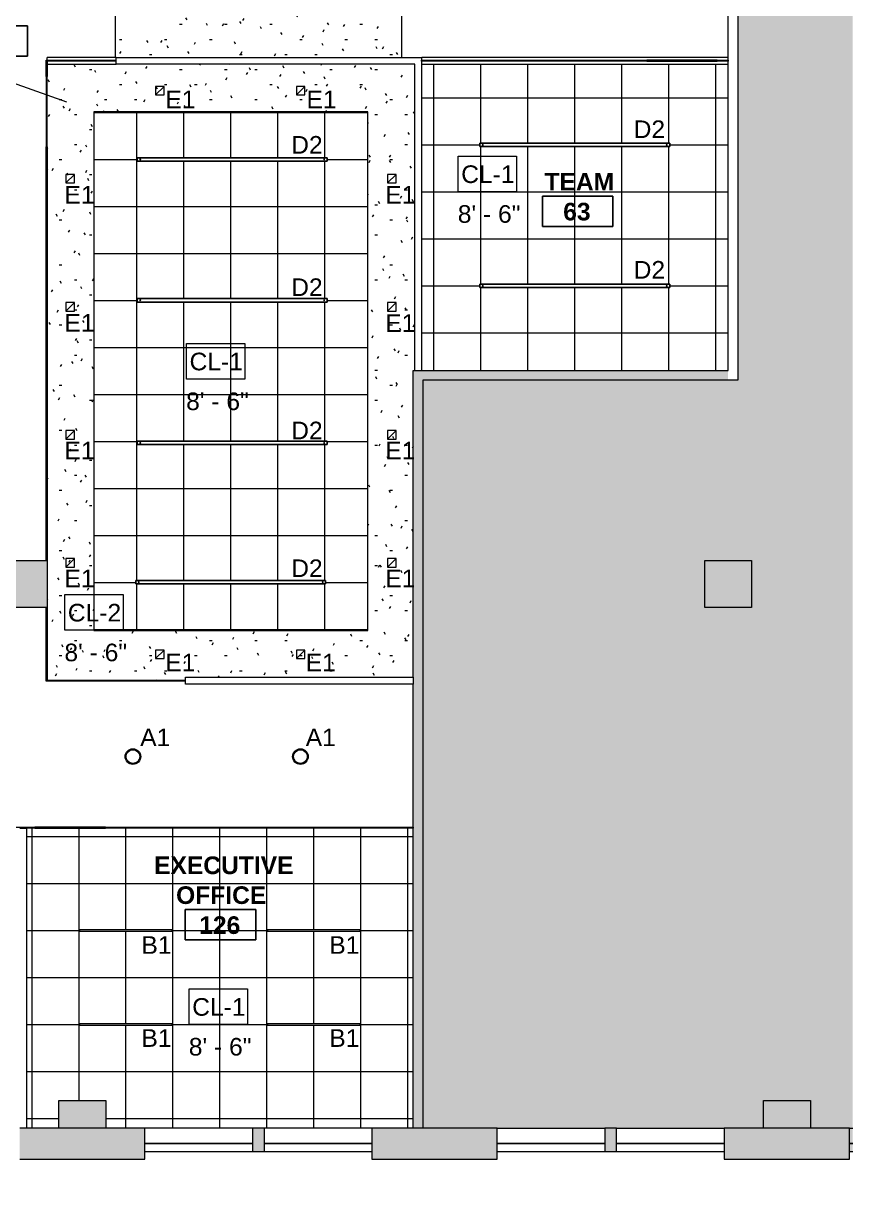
# Model space of a CAD drawing. Header units: inches. Extents: x 0 to 1865, y 0 to 1094.
# Drawn here: x 1441 to 1865, y 0 to 592 of the extents above; entities that cross this region are included whole.
import ezdxf

# ---------------------------------------------------------------- set-up
doc = ezdxf.new("R2010")
doc.units = ezdxf.units.IN
doc.header["$MEASUREMENT"] = 0
for name, color, linetype, lineweight in [('A-AREA-IDEN', 2, 'Continuous', 9), ('A-CLNG', 13, 'Continuous', 13), ('A-CLNG-IDEN', 151, 'Continuous', 9), ('A-CLNG-PATT', 13, 'Continuous', 13), ('A-DETL', 90, 'Continuous', 9), ('A-DETL-GENF', 92, 'Continuous', 9), ('A-WALL', 113, 'Continuous', 13), ('A-WALL-PATT', 111, 'Continuous', 13), ('E-LITE-EQPM', 33, 'Continuous', 9), ('E-LITE-EQPM-IDEN', 33, 'Continuous', 9), ('I-WALL', 2, 'Continuous', 13), ('S-COLS', 52, 'Continuous', 13), ('Victor Bldg - 5th Floor_LINK_dwg', 8, 'Continuous', 9), ('WINDOWS', 7, 'Continuous', 9), ('WINDOWS SILL', 7, 'Continuous', 9)]:
    doc.layers.add(name, color=color, linetype=linetype, lineweight=lineweight)
doc.styles.add('Arial', font='arial.ttf', dxfattribs={"height": 9})
doc.styles.add('Swis721 Lt BT', font='swissl.ttf', dxfattribs={"height": 9})
doc.styles.add('Swis721 Lt BT_B', font='', dxfattribs={"height": 9})
doc.styles.get('Swis721 Lt BT_B').set_extended_font_data('Swis721 Lt BT', bold=True)
pattern_1 = [(0, (0, 0), (30.72, 7.68), [1.267, -21.773, 1.267, -21.773, -122.88]), (0, (0, 0), (30.72, 7.68), [-46.08, 1.267, -44.813, 1.267, -21.773, -53.76]), (0, (0, 0), (30.72, 7.68), [-115.2, 1.267, -14.093, 1.267, -37.133]), (120, (11.52, 3.84), (-22.011075, 22.7643), [1.267, -21.773, 1.267, -21.773, -122.88]), (120, (11.52, 3.84), (-22.011075, 22.7643), [-46.08, 1.267, -44.813, 1.267, -21.773, -53.76]), (120, (11.52, 3.84), (-22.011075, 22.7643), [-115.2, 1.267, -14.093, 1.267, -37.133]), (240, (15.36, 19.2), (-8.708925, -30.4443), [1.267, -21.773, 1.267, -21.773, -122.88]), (240, (15.36, 19.2), (-8.708925, -30.4443), [-46.08, 1.267, -44.813, 1.267, -21.773, -53.76]), (240, (15.36, 19.2), (-8.708925, -30.4443), [-115.2, 1.267, -14.093, 1.267, -37.133])]

# ---------------------------------------------------------------- blocks, each defined once
blk = doc.blocks.new('Concrete-Rectangular-Column - 24_ X 24_-6973359-REFLECTED CEILING PLAN')
at = {"layer": 'S-COLS', "lineweight": 9}
blk.add_hatch(color=7, dxfattribs=at).paths.add_polyline_path([(12, -12), (12, 12), (-12, 12), (-12, -12)], flags=0)
at = {"layer": 'S-COLS', "color": 8, "lineweight": 20}
for p, q in [((-12, 12), (12, 12)), ((-12, -12), (-12, 12)), ((12, 12), (12, -12)), ((12, -12), (-12, -12))]:
    blk.add_line(p, q, dxfattribs=at)
blk = doc.blocks.new('Concrete-Rectangular-Column - 24_ X 24_-V3-REFLECTED CEILING PLAN')
at = {"layer": 'S-COLS', "lineweight": 9}
blk.add_hatch(color=7, dxfattribs=at).paths.add_polyline_path([(-12, -2), (12, -2), (12, 12), (-12, 12)], flags=0)
at = {"layer": 'S-COLS', "color": 8, "lineweight": 20}
for p, q in [((-12, 12), (12, 12)), ((-12, -2), (-12, 12)), ((12, 12), (12, -2))]:
    blk.add_line(p, q, dxfattribs=at)
blk = doc.blocks.new('L-Pendant-Axis-Sculpt-Direct_Indirect - SCDI-F-8-4584194-REFLECTED CEILING PLAN')
at = {"layer": 'A-DETL-GENF'}
for p, q in [((-48.5, -0.875), (-48.5, 0.875)), ((-48.5, 0.875), (48.5, 0.875)), ((48.5, 0.875), (-48.5, 0.875)), ((-48.5, 0.875), (-48.5, -0.875)), ((48.5, 0.875), (48.5, -0.875)), ((48.5, -0.875), (48.5, 0.875)), ((48.5, -0.875), (-48.5, -0.875)), ((-48.5, -0.875), (48.5, -0.875))]:
    blk.add_line(p, q, dxfattribs=at)
for centre in [(-47, 0), (47, 0)]:
    blk.add_circle(centre, 0.25, dxfattribs=at)
blk = doc.blocks.new('L-PENDANT_FOCAL POINT 3_5 CYLINDER - L-PENDANT_FOCAL POINT 3_5 CYLINDER-7826649-REFLECTED CEILING PLAN')
at = {"layer": 'E-LITE-EQPM'}
for radius in [4, 3.5]:
    blk.add_circle((-0.125, 0), radius, dxfattribs=at)
blk = doc.blocks.new('L-Recessed Square Downlight - 4_-4552743-REFLECTED CEILING PLAN')
at = {"layer": 'E-LITE-EQPM'}
for p, q in [((-2.1875, -2.1875), (-2.1875, 2.1875)), ((-2.1875, 2.1875), (2.1875, 2.1875)), ((-2.1875, 2.1875), (2.1875, -2.1875)), ((2.1875, 2.1875), (2.1875, -2.1875)), ((2.1875, -2.1875), (-2.1875, -2.1875))]:
    blk.add_line(p, q, dxfattribs=at)
blk = doc.blocks.new('Victor Bldg - 5th Floor_LINK_dwg-6972324-REFLECTED CEILING PLAN')
at = {"layer": 'WINDOWS'}
for p, q in [((1503, 19.75), (1558, 19.75)), ((1503, 19.5), (1558, 19.5)), ((1564, 19.75), (1619, 19.75)), ((1564, 19.5), (1619, 19.5)), ((1683, 19.75), (1738, 19.75)), ((1683, 19.5), (1738, 19.5)), ((1744, 19.75), (1799, 19.75)), ((1744, 19.5), (1799, 19.5)), ((1863, 19.75), (1864.71, 19.75)), ((1863, 19.5), (1864.71, 19.5))]:
    blk.add_line(p, q, dxfattribs=at)
at = {"layer": 'WINDOWS SILL'}
for p, q in [((1683, 27.5), (1738, 27.5)), ((1744, 27.5), (1799, 27.5)), ((1863, 27.5), (1864.71, 27.5)), ((1503, 15.5), (1558, 15.5)), ((1564, 15.5), (1619, 15.5)), ((1683, 15.5), (1738, 15.5)), ((1744, 15.5), (1799, 15.5)), ((1863, 15.5), (1864.71, 15.5))]:
    blk.add_line(p, q, dxfattribs=at)
blk = doc.blocks.new('Lighting fixture TBLS-HX-4-15-B-U-W - TBLS-HX-4-24-7815314-REFLECTED CEILING PLAN')
at = {"layer": 'E-LITE-EQPM'}
for p, q in [((-0.47, 23.75), (0.47, 23.75)), ((-0.47, 23.75), (-0.47, 23.67)), ((0.47, 23.67), (0.47, 23.75)), ((-0.54, 23.67), (0.54, 23.67)), ((-0.54, 23.67), (-0.54, -23.67)), ((0.54, -23.67), (0.54, 23.67)), ((0.54, -23.67), (-0.54, -23.67)), ((-0.47, -23.67), (-0.47, -23.75)), ((0.47, -23.75), (0.47, -23.67)), ((0.47, -23.75), (-0.47, -23.75))]:
    blk.add_line(p, q, dxfattribs=at)
blk = doc.blocks.new('Room Tag - Room Name and Number-3379422-REFLECTED CEILING PLAN')
at = {"layer": 'A-AREA-IDEN'}
for p, q in [((-0.1881, -0.1636), (-0.1881, -0.0018)), ((-0.1881, -0.0018), (0.1869, -0.0018)), ((0.1869, -0.0018), (-0.1881, -0.0018)), ((-0.1881, -0.0018), (-0.1881, -0.1636)), ((0.1869, -0.0018), (0.1869, -0.1636)), ((0.1869, -0.1636), (0.1869, -0.0018)), ((0.1869, -0.1636), (-0.1881, -0.1636)), ((-0.1881, -0.1636), (0.1869, -0.1636))]:
    blk.add_line(p, q, dxfattribs=at)

msp = doc.modelspace()

# ---------------------------------------------------------------- hatches: boundary and pattern name
at = {"layer": 'A-CLNG-PATT'}
h = msp.add_hatch(dxfattribs=at)
h.set_pattern_fill('FP_2', color=256, style=0, pattern_type=2)
h.set_pattern_definition(pattern_1)
h.paths.add_polyline_path([(1523.75, 574.5), (1634, 574.5), (1634, 722.25), (1488, 722.25), (1488, 574.5), (1488.99, 574.5)], flags=0)
h.paths.add_polyline_path([(1488.83, 598.5), (1488.81, 598.5), (1488.81, 600.87), (1632.81, 600.87), (1632.81, 598.5), (1630.58, 598.5)], flags=0)
h = msp.add_hatch(dxfattribs=at)
h.set_pattern_fill('FP_2', color=256, style=0, pattern_type=2)
h.set_pattern_definition(pattern_1)
h.paths.add_polyline_path([(1523.75, 574.5), (1634, 574.5), (1634, 722.25), (1488, 722.25), (1488, 574.5), (1488.99, 574.5)], flags=0)
h.paths.add_polyline_path([(1488.83, 598.5), (1488.81, 598.5), (1488.81, 600.87), (1632.81, 600.87), (1632.81, 598.5), (1630.58, 598.5)], flags=0)
h = msp.add_hatch(dxfattribs=at)
h.set_pattern_fill('FP_2', color=256, style=0, pattern_type=2)
h.set_pattern_definition(pattern_1)
h.paths.add_polyline_path([(1453, 256.25), (1523.75, 256.28), (1523.75, 257.75), (1640.06, 257.75), (1640.06, 414.5), (1640.81, 414.5), (1640.81, 571), (1453, 571), (1453, 256.45)], flags=0)
h.paths.add_polyline_path([(1476.81, 281.75), (1476.81, 546.75), (1616.81, 546.75), (1616.81, 281.75)], flags=0)
h = msp.add_hatch(dxfattribs=at)
h.set_pattern_fill('FP_2', color=256, style=0, pattern_type=2)
h.set_pattern_definition(pattern_1)
h.paths.add_polyline_path([(1453, 256.25), (1523.75, 256.28), (1523.75, 257.75), (1640.06, 257.75), (1640.06, 414.5), (1640.81, 414.5), (1640.81, 571), (1453, 571), (1453, 256.45)], flags=0)
h.paths.add_polyline_path([(1476.81, 281.75), (1476.81, 546.75), (1616.81, 546.75), (1616.81, 281.75)], flags=0)
h = msp.add_hatch(dxfattribs=at)
h.set_pattern_fill('FP_3', color=256, style=0, pattern_type=2)
h.set_pattern_definition([(270, (1722.625, 481.75), (-24, -1e-15), []), (180, (1722.625, 481.75), (3e-15, 24), [])])
h.paths.add_polyline_path([(1645.06, 414.5), (1800.94, 414.5), (1800.94, 571), (1644.44, 571), (1644.44, 414.5)], flags=0)
h.paths.add_polyline_path([(1771.12, 456.88), (1674.12, 456.88), (1674.12, 458.63), (1771.12, 458.63)], flags=0)
h.paths.add_polyline_path([(1674.12, 528.88), (1674.12, 530.63), (1771.12, 530.63), (1771.12, 528.88)], flags=0)
h = msp.add_hatch(dxfattribs=at)
h.set_pattern_fill('FP_12', color=256, style=0, pattern_type=2)
h.set_pattern_definition([(270, (1546.812, 402.25), (-24, -1e-15), []), (180, (1546.812, 402.25), (3e-15, 24), [])])
h.paths.add_polyline_path([(1499.06, 281.75), (1616.81, 281.75), (1616.81, 546.75), (1476.81, 546.75), (1476.81, 281.75), (1498.31, 281.75)], flags=0)
h.paths.add_polyline_path([(1498.31, 305.5), (1498.31, 307.25), (1595.31, 307.25), (1595.31, 305.5), (1499.06, 305.5)], flags=0)
h.paths.add_polyline_path([(1596.06, 376.62), (1499.06, 376.62), (1499.06, 378.37), (1596.06, 378.37)], flags=0)
h.paths.add_polyline_path([(1499.06, 449.5), (1499.06, 451.25), (1596.06, 451.25), (1596.06, 449.5), (1595.31, 449.5)], flags=0)
h.paths.add_polyline_path([(1596.06, 521.5), (1499.06, 521.5), (1499.06, 523.25), (1596.06, 523.25)], flags=0)
h = msp.add_hatch(dxfattribs=at)
h.set_pattern_fill('FP_18', color=256, style=0, pattern_type=2)
h.set_pattern_definition([(0, (1541.28, 80.375), (0, -24), []), (270, (1541.28, 80.375), (-24, -1e-15), [])])
h.paths.add_polyline_path([(1442.5, 27.5), (1459, 27.5), (1459, 41.5), (1483, 41.5), (1483, 27.5), (1640.06, 27.5), (1640.06, 180.75), (1442.5, 180.75), (1442.5, 41.5)], flags=0)
h.paths.add_polyline_path([(1469.61, 79.88), (1469.62, 80.95), (1516.96, 80.92), (1516.96, 79.88), (1469.62, 79.88)], flags=0)
h.paths.add_polyline_path([(1565.61, 79.88), (1565.61, 80.95), (1612.96, 80.95), (1612.96, 79.88), (1568.39, 79.88)], flags=0)
h.paths.add_polyline_path([(1513.52, 127.84), (1469.61, 127.84), (1469.62, 128.91), (1516.96, 128.91), (1516.96, 127.84)], flags=0)
h.paths.add_polyline_path([(1594, 127.84), (1565.61, 127.84), (1565.61, 128.91), (1612.96, 128.91), (1612.96, 127.84), (1601.32, 127.84)], flags=0)
at = {"layer": 'A-DETL-GENF'}
h = msp.add_hatch(color=254, dxfattribs=at)
h.paths.add_polyline_path([(1864.71, 15.5), (1864.71, 749.5), (1858.12, 749.5), (1858.12, 714.25), (1805.94, 714.25), (1805.94, 677.43), (1813, 677.43), (1813, 653.43), (1805.94, 653.43), (1805.94, 409.5), (1645.06, 409.5), (1645.06, 27.5), (1819, 27.5), (1819, 41.5), (1843, 41.5), (1843, 27.5), (1863, 27.5), (1863, 15.5)], flags=0)
h.paths.add_polyline_path([(1799, 293.5), (1789, 293.5), (1789, 317.5), (1813, 317.5), (1813, 293.5), (1800.94, 293.5)], flags=0)
h.paths.add_polyline_path([(1491.5, 813), (1491.69, 813), (1491.69, 1093.8), (1321.5, 1093.8), (1321.5, 1013.5), (1323.88, 1013.5), (1323.88, 1014.25), (1325.38, 1014.25), (1325.38, 1012.75), (1325.88, 1012.75), (1325.88, 1011.25), (1325.38, 1011.25), (1325.38, 1008.5), (1361.63, 1008.5), (1361.63, 1011.25), (1361.13, 1011.25), (1361.13, 1012.75), (1361.63, 1012.75), (1361.63, 1014.25), (1363.13, 1014.25), (1363.13, 1013.5), (1381.5, 1013.5), (1381.5, 1064.75), (1383, 1064.75), (1383, 1064.41), (1391, 1064.41), (1391, 1039), (1407, 1039), (1407, 1034.5), (1464.5, 1034.5), (1464.5, 1037), (1485, 1037), (1485, 1064.41), (1491.5, 1064.41), (1491.5, 1001.5), (1485, 1001.5), (1485, 1029), (1464.5, 1029), (1464.5, 1030.5), (1407, 1030.5), (1407, 1027), (1391, 1027), (1391, 930.5), (1485, 930.5), (1485, 959.5), (1491.5, 959.5), (1491.5, 897.5), (1485, 897.5), (1485, 926.5), (1395, 926.5), (1395, 906.5), (1391, 906.5), (1391, 826.5), (1485, 826.5), (1485, 855.5), (1491.5, 855.5), (1491.5, 813.33)], flags=0)
h.paths.add_polyline_path([(1488.25, 813), (1488.5, 813), (1488.5, 814.5), (1488.25, 814.5), (1488.25, 813.5)], flags=0)
h.paths.add_polyline_path([(907.31, 813), (1002.88, 813), (1002.88, 813.06), (902.81, 813.06), (902.81, 813), (906.81, 813)], flags=0)
h.paths.add_polyline_path([(1030.93, 813), (1040.63, 813), (1040.63, 813.81), (1040.13, 813.81), (1040.13, 815.31), (1040.63, 815.31), (1040.63, 818.31), (1042.13, 818.31), (1042.13, 817.56), (1052, 817.56), (1052, 813.06), (1042.13, 813.06), (1042.13, 813), (1052.5, 813), (1052.5, 912.38), (1058.5, 912.38), (1058.5, 817), (1248.88, 817), (1248.88, 817.75), (1250.38, 817.75), (1250.38, 816.25), (1250.88, 816.25), (1250.88, 814.75), (1250.38, 814.75), (1250.38, 813), (1286.63, 813), (1286.63, 814.75), (1286.13, 814.75), (1286.13, 816.25), (1286.63, 816.25), (1286.63, 817.75), (1288.13, 817.75), (1288.13, 817), (1290.75, 817), (1290.75, 856.63), (1295.88, 856.63), (1295.88, 865.13), (1290.75, 865.13), (1290.75, 912.38), (1294.25, 912.38), (1294.25, 868.63), (1318, 868.63), (1318, 912.38), (1315.44, 912.38), (1315.44, 912.5), (993.06, 912.5), (993.06, 951.5), (990.43, 951.5), (990.43, 950.75), (988.93, 950.75), (988.93, 955.25), (988.43, 955.25), (988.43, 956.75), (988.93, 956.75), (988.93, 958.25), (990.43, 958.25), (990.43, 957.5), (993.06, 957.5), (993.06, 1017.06), (1016.5, 1017.06), (1016.5, 1037.5), (1036, 1037.5), (1036, 1093.8), (867.44, 1093.8), (867.44, 957.5), (951.18, 957.5), (951.18, 958.25), (952.68, 958.25), (952.68, 956.75), (953.18, 956.75), (953.18, 955.25), (952.68, 955.25), (952.68, 950.75), (951.18, 950.75), (951.18, 951.5), (833.56, 951.5), (833.56, 907.5), (848.81, 907.5), (848.81, 908.25), (850.31, 908.25), (850.31, 906.25), (850.81, 906.25), (850.81, 904.75), (850.31, 904.75), (850.31, 904), (886.56, 904), (886.56, 904.75), (886.06, 904.75), (886.06, 906.25), (886.56, 906.25), (886.56, 908.25), (888.06, 908.25), (888.06, 907.5), (902.81, 907.5), (902.81, 951.31), (907.31, 951.31), (907.31, 817.56), (1002.88, 817.56), (1002.88, 818.31), (1004.38, 818.31), (1004.38, 815.31), (1004.88, 815.31), (1004.88, 813.81), (1004.38, 813.81), (1004.38, 813), (1005.76, 813)], flags=0)
h.paths.add_polyline_path([(1633.75, 813.25), (1633.75, 814.5), (1633.5, 814.5), (1633.5, 813.25)], flags=0)
h.paths.add_polyline_path([(1303.1, 817), (1321.5, 817), (1321.5, 865.13), (1299.38, 865.13), (1299.38, 817)], flags=0)
h.paths.add_polyline_path([(1295.88, 817), (1295.88, 853.13), (1294.25, 853.13), (1294.25, 817)], flags=0)
h.paths.add_polyline_path([(1737.06, 817.75), (1864.71, 817.75), (1864.71, 994.5), (1841.99, 994.5), (1841.99, 1002.5), (1843.49, 1002.5), (1843.49, 1093.8), (1737.13, 1093.8), (1737.13, 932.5), (1737.25, 932.5), (1737.25, 924.5), (1737.13, 924.5), (1737.13, 826.5), (1737.06, 826.5), (1737.06, 818.54)], flags=0)
h.paths.add_polyline_path([(1710.5, 817.75), (1710.5, 826.5), (1730.63, 826.5), (1730.63, 924.5), (1710.5, 924.5), (1710.5, 926.5), (1657.5, 926.5), (1657.5, 924.5), (1637, 924.5), (1637, 897.5), (1630.5, 897.5), (1630.5, 855.5), (1637, 855.5), (1637, 826.5), (1657.5, 826.5), (1657.5, 817.75), (1671.94, 817.75)], flags=0)
h.paths.add_polyline_path([(1321.44, 912.38), (1321.5, 912.38), (1321.5, 927.56), (1321.44, 927.56), (1321.44, 924.5)], flags=0)
h.paths.add_polyline_path([(996.56, 916), (1023.22, 916), (1023.22, 936.5), (1026.38, 936.5), (1026.38, 1013.5), (1016.5, 1013.5), (1016.5, 1013.56), (996.56, 1013.56), (996.56, 924.5)], flags=0)
h.paths.add_polyline_path([(1095, 924.5), (1208, 924.5), (1208, 932.5), (1047.22, 932.5), (1047.22, 924.5), (1090, 924.5)], flags=0)
h.paths.add_polyline_path([(1213, 924.5), (1315.44, 924.5), (1315.42, 924.56), (1257.19, 924.56), (1257.19, 956.69), (1213, 956.69), (1213, 924.56)], flags=0)
h.paths.add_polyline_path([(1318, 927.56), (1318, 927.94), (1317.25, 927.94), (1317.25, 929.44), (1318.75, 929.44), (1318.75, 929.94), (1320.25, 929.94), (1320.25, 929.44), (1321.5, 929.44), (1321.5, 965.69), (1320.25, 965.69), (1320.25, 965.19), (1318.75, 965.19), (1318.75, 965.69), (1317.25, 965.69), (1317.25, 967.19), (1318, 967.19), (1318, 1004.12), (1261, 1004.12), (1261, 1009.12), (1318, 1009.12), (1318, 1066.12), (1042, 1066.12), (1042, 936.5), (1090, 936.5), (1090, 960.5), (1095, 960.5), (1095, 936.5), (1208, 936.5), (1208, 960.69), (1261.19, 960.69), (1261.19, 927.56), (1317.25, 927.56)], flags=0)
h.paths.add_polyline_path([(1680.68, 930.5), (1710.5, 930.5), (1710.5, 932.5), (1730.63, 932.5), (1730.63, 1093.8), (1630.5, 1093.8), (1630.5, 1064.5), (1637, 1064.5), (1637, 1001.5), (1630.5, 1001.5), (1630.5, 959.5), (1637, 959.5), (1637, 932.5), (1657.5, 932.5), (1657.5, 930.5), (1675.58, 930.5)], flags=0)
h.paths.add_polyline_path([(1029.88, 936.5), (1038.5, 936.5), (1038.5, 1013.5), (1029.88, 1013.5), (1029.88, 956.17)], flags=0)
h.paths.add_polyline_path([(861.94, 957.5), (861.94, 1093.8), (838, 1093.8), (838, 1037.5), (853, 1037.5), (853, 1013.5), (838, 1013.5), (838, 957.5), (853, 957.5)], flags=0)
h.paths.add_polyline_path([(1854.62, 1002.5), (1864.71, 1002.5), (1864.71, 1045.5), (1847.99, 1045.5), (1847.99, 1002.5)], flags=0)
h.paths.add_polyline_path([(338.08, 1017), (493.14, 1017), (493.14, 1037.5), (517.14, 1037.5), (517.14, 1017), (765, 1017), (765, 1093.8), (30, 1093.8), (30, 1064.5), (34.12, 1064.5), (34.12, 1017), (284.36, 1017)], flags=0)
h.paths.add_polyline_path([(1854.62, 1052), (1864.71, 1052), (1864.71, 1093.8), (1847.99, 1093.8), (1847.99, 1052)], flags=0)
h.paths.add_polyline_path([(1317.25, 1070.12), (1318, 1070.12), (1318, 1080.12), (1042, 1080.12), (1042, 1070.12), (1279.4, 1070.12)], flags=0)
h.paths.add_polyline_path([(1042, 1084.12), (1318, 1084.12), (1318, 1093.8), (1042, 1093.8)], flags=0)
h = msp.add_hatch(color=7, dxfattribs=at)
h.paths.add_polyline_path([(510.25, 0), (512.25, 0), (512.25, 23.12), (510.25, 23.12), (510.25, 26.12), (479.25, 26.12), (479.25, 23.12), (411, 23.12), (411, 4), (418, 4), (418, 0), (479.25, 0)], flags=0)
h.paths.add_polyline_path([(596.25, 0), (650.5, 0), (650.5, 23.12), (648.25, 23.12), (648.25, 33.13), (614, 33.13), (614, 23.12), (596.25, 23.12), (596.25, 19)], flags=0)
h.paths.add_polyline_path([(280, 0), (338, 0), (338, 4), (349.13, 4), (349.13, 23.12), (273, 23.12), (273, 4), (280, 4)], flags=0)
h.paths.add_polyline_path([(200, 0), (200, 4), (211.12, 4), (211.12, 23.12), (135, 23.12), (135, 4), (142, 4), (142, 0), (150.84, 0)], flags=0)
h.paths.add_polyline_path([(751.25, 0), (788.75, 0), (788.75, 23.12), (780.88, 23.12), (780.88, 56), (751.25, 56), (751.25, 23.12), (734.5, 23.12), (734.5, 0)], flags=0)
h.paths.add_polyline_path([(1049, 0), (1049, 14.5), (1079, 14.5), (1079, 11.5), (1143, 11.5), (1143, 27.5), (1093, 27.5), (1093, 32.59), (1032.06, 32.59), (1032.06, 41.59), (1011.06, 41.59), (1011.06, 0), (1045.27, 0)], flags=0)
h.paths.add_polyline_path([(34.12, 0), (62, 0), (62, 4), (69, 4), (69, 23.12), (22.13, 23.12), (22.13, 74.5), (4, 74.5), (4, 66), (0, 66), (0, 0), (22.13, 0)], flags=0)
h.paths.add_polyline_path([(913.5, 0), (927.06, 0), (927.06, 22.84), (913.5, 22.84), (913.5, 33.13), (884.25, 33.13), (884.25, 23.12), (874.75, 23.12), (874.75, 19), (872.75, 19), (872.75, 0), (885.6, 0)], flags=0)
h.paths.add_polyline_path([(1439, 11.5), (1503, 11.5), (1503, 27.5), (1439, 27.5), (1439, 24.53)], flags=0)
h.paths.add_polyline_path([(1319.57, 11.5), (1323.07, 11.5), (1323.07, 27.5), (1259, 27.5), (1259, 11.5), (1279.4, 11.5)], flags=0)
h.paths.add_polyline_path([(1863, 11.5), (1863, 27.5), (1799, 27.5), (1799, 11.5), (1843, 11.5)], flags=0)
h.paths.add_polyline_path([(1640.06, 11.5), (1683, 11.5), (1683, 27.5), (1619, 27.5), (1619, 11.5), (1632.24, 11.5)], flags=0)
h.paths.add_polyline_path([(1564, 15.5), (1564, 27.5), (1558, 27.5), (1558, 15.5)], flags=0)
h.paths.add_polyline_path([(1204, 15.5), (1204, 27.5), (1198, 27.5), (1198, 15.5), (1202, 15.5)], flags=0)
h.paths.add_polyline_path([(1378, 15.5), (1384, 15.5), (1384, 27.5), (1378, 27.5)], flags=0)
h.paths.add_polyline_path([(1738, 15.5), (1744, 15.5), (1744, 27.5), (1738, 27.5)], flags=0)
h.paths.add_polyline_path([(4, 123.5), (22.13, 123.5), (22.13, 170.37), (34.12, 170.37), (34.12, 224.5), (12, 224.5), (12, 212.5), (0, 212.5), (0, 132), (4, 132), (4, 130.39)], flags=0)
h.paths.add_polyline_path([(34.12, 310.5), (34.12, 392.5), (12, 392.5), (12, 380.5), (3.5, 380.5), (3.5, 322.5), (12, 322.5), (12, 310.5), (30.13, 310.5)], flags=0)
h.paths.add_polyline_path([(12, 478.5), (34.12, 478.5), (34.12, 560.5), (12, 560.5), (12, 548.5), (3.5, 548.5), (3.5, 490.5), (12, 490.5)], flags=0)
h.paths.add_polyline_path([(34.12, 646.5), (34.12, 728.5), (12, 728.5), (12, 716.5), (3.5, 716.5), (3.5, 658.5), (12, 658.5), (12, 646.5), (30.13, 646.5)], flags=0)
h.paths.add_polyline_path([(30.13, 814.5), (34.12, 814.5), (34.12, 896.5), (12, 896.5), (12, 884.5), (3.5, 884.5), (3.5, 826.5), (12, 826.5), (12, 814.5)], flags=0)
h.paths.add_polyline_path([(12, 982.5), (34.12, 982.5), (34.12, 1064.5), (12, 1064.5), (12, 1052.5), (3.5, 1052.5), (3.5, 994.5), (12, 994.5)], flags=0)
at = {"layer": 'A-WALL-PATT', "lineweight": 9}
for points in [[(1790.87, 409.5), (1800.94, 409.5), (1800.94, 414.5), (1640.06, 414.5), (1640.06, 409.5), (1645.06, 409.5)], [(1640.06, 27.5), (1645.06, 27.5), (1645.06, 409.5), (1640.06, 409.5), (1640.06, 41.5)]]:
    msp.add_hatch(color=7, dxfattribs=at).paths.add_polyline_path(points, flags=0)

# ---------------------------------------------------------------- linework, layer by layer
at = {"layer": 'A-AREA-IDEN'}
msp.add_line((1463.14, 551.55), (1424.99, 565.09), dxfattribs=at)
at = {"layer": 'A-CLNG'}
for p, q in [((1488, 574.5), (1488, 722.25)), ((1634, 722.25), (1634, 574.5)), ((1644.44, 414.5), (1644.44, 571)), ((1616.81, 546.75), (1476.81, 546.75)), ((1476.81, 546.75), (1476.81, 281.75)), ((1616.81, 281.75), (1616.81, 546.75)), ((1476.81, 281.75), (1616.81, 281.75)), ((1640, 181.25), (1640, 254.25)), ((1558, 27.5), (1503, 27.5)), ((1619, 27.5), (1564, 27.5))]:
    msp.add_line(p, q, dxfattribs=at)
at = {"layer": 'A-CLNG-IDEN', "flags": 128}
for points in [[(1663.08, 524.06), (1692.83, 524.06), (1692.83, 505.82), (1663.08, 505.82)], [(1524.27, 428.36), (1554.03, 428.36), (1554.03, 410.13), (1524.27, 410.13)], [(1462.07, 300.04), (1491.82, 300.04), (1491.82, 281.81), (1462.07, 281.81)], [(1525.63, 98.6), (1555.39, 98.6), (1555.39, 80.37), (1525.63, 80.37)]]:
    msp.add_lwpolyline(points, close=True, dxfattribs=at)
at = {"layer": 'A-DETL'}
for p, q in [((1805.94, 714.25), (1805.94, 409.5)), ((1805.94, 409.5), (1645.06, 409.5)), ((1645.06, 409.5), (1645.06, 27.5)), ((1503, 27.5), (1439, 27.5)), ((1503, 11.5), (1503, 27.5)), ((1564, 27.5), (1558, 27.5)), ((1558, 27.5), (1558, 15.5)), ((1564, 15.5), (1564, 27.5)), ((1683, 27.5), (1619, 27.5)), ((1619, 27.5), (1619, 11.5)), ((1683, 27.5), (1738, 27.5)), ((1683, 11.5), (1683, 27.5)), ((1744, 27.5), (1738, 27.5)), ((1738, 27.5), (1738, 15.5)), ((1744, 27.5), (1799, 27.5)), ((1744, 15.5), (1744, 27.5)), ((1863, 27.5), (1799, 27.5)), ((1799, 27.5), (1799, 11.5)), ((1863, 11.5), (1863, 27.5)), ((1558, 15.5), (1564, 15.5)), ((1738, 15.5), (1744, 15.5)), ((1863, 15.5), (1864.71, 15.5)), ((1439, 11.5), (1503, 11.5)), ((1619, 11.5), (1683, 11.5)), ((1799, 11.5), (1863, 11.5))]:
    msp.add_line(p, q, dxfattribs=at)
at = {"layer": 'A-WALL'}
for p, q in [((1488.25, 572.5), (1488.25, 573)), ((1644.31, 572.5), (1644.31, 573)), ((1800.94, 573), (1800.94, 572.5)), ((1523.75, 255.75), (1523.75, 256.25)), ((1640.06, 257.75), (1640.06, 254.25)), ((1439, 180.75), (1442.5, 180.75)), ((1640.06, 181.25), (1640.06, 180.75))]:
    msp.add_line(p, q, dxfattribs=at)
at = {"layer": 'A-WALL', "color": 55}
msp.add_line((1640.81, 414.5), (1644.31, 414.5), dxfattribs=at)
at = {"layer": 'I-WALL'}
for p, q in [((1800.94, 573), (1800.94, 653.43)), ((1805.94, 653.43), (1805.94, 409.5)), ((1488.25, 574.5), (1644.31, 574.5)), ((1488.25, 573), (1488.25, 574.5)), ((1644.31, 574.5), (1644.31, 573)), ((1452.5, 564.75), (1452.5, 573)), ((1452.5, 573), (1488.25, 573)), ((1453, 572.5), (1453, 564.75)), ((1488.25, 572.5), (1453, 572.5)), ((1488.25, 571), (1488.25, 572.5)), ((1640.81, 571), (1488.25, 571)), ((1640.81, 414.5), (1640.81, 571)), ((1644.31, 573), (1759.44, 573)), ((1644.31, 572.5), (1644.31, 414.5)), ((1759.44, 572.5), (1644.31, 572.5)), ((1759.44, 573), (1759.44, 572.5)), ((1795.44, 573), (1800.94, 573)), ((1795.44, 572.5), (1795.44, 573)), ((1800.94, 572.5), (1795.44, 572.5)), ((1800.94, 414.5), (1800.94, 572.5)), ((1453, 564.75), (1452.5, 564.75)), ((1452.5, 317.5), (1452.5, 528.75)), ((1452.5, 528.75), (1453, 528.75)), ((1453, 528.75), (1453, 317.5)), ((1805.94, 409.5), (1800.94, 409.5)), ((1452.5, 255.75), (1452.5, 293.5)), ((1453, 293.5), (1453, 256.25)), ((1523.75, 255.75), (1452.5, 255.75)), ((1453, 256.25), (1523.75, 256.25)), ((1523.75, 257.75), (1640.06, 257.75)), ((1523.75, 256.25), (1523.75, 257.75)), ((1523.75, 254.25), (1523.75, 255.75)), ((1640.06, 254.25), (1523.75, 254.25)), ((1435.49, 181.25), (1446.75, 181.25)), ((1442.5, 180.75), (1442.5, 27.5)), ((1446.75, 180.75), (1442.5, 180.75)), ((1446.75, 181.25), (1446.75, 180.75)), ((1482.75, 181.25), (1640.06, 181.25)), ((1482.75, 180.75), (1482.75, 181.25)), ((1640.06, 180.75), (1482.75, 180.75))]:
    msp.add_line(p, q, dxfattribs=at)
at = {"layer": 'I-WALL', "lineweight": 9}
for p, q in [((1488.25, 574.5), (1453, 574.5)), ((1453, 573), (1453, 574.5)), ((1800.94, 574.5), (1644.44, 574.5)), ((1644.44, 573), (1644.44, 574.5)), ((1453, 571), (1488.25, 571)), ((1644.44, 571), (1644.44, 572.5)), ((1644.44, 571), (1800.94, 571)), ((1795.44, 573), (1759.44, 573)), ((1759.44, 572.5), (1795.44, 572.5)), ((1452.5, 564.75), (1452.5, 528.75)), ((1453, 528.75), (1453, 564.75)), ((1482.75, 181.25), (1446.75, 181.25)), ((1446.75, 180.75), (1482.75, 180.75))]:
    msp.add_line(p, q, dxfattribs=at)
at = {"layer": 'I-WALL', "color": 8, "lineweight": 20}
for p, q in [((1640.06, 414.5), (1640.81, 414.5)), ((1640.06, 257.75), (1640.06, 414.5)), ((1644.31, 414.5), (1800.94, 414.5)), ((1800.94, 409.5), (1645.06, 409.5)), ((1645.06, 409.5), (1645.06, 27.5)), ((1640.06, 181.25), (1640.06, 254.25)), ((1640.06, 27.5), (1640.06, 180.75))]:
    msp.add_line(p, q, dxfattribs=at)

# ---------------------------------------------------------------- block references
at = {"layer": 'A-AREA-IDEN', "xscale": 95.99999999999994, "yscale": 95.99999999999994, "zscale": 95.99999999999994}
for p in [(1424.98, 590.78), (1724.11, 503.82), (1541.62, 139.27)]:
    msp.add_blockref('Room Tag - Room Name and Number-3379422-REFLECTED CEILING PLAN', p, dxfattribs=at)
at = {"layer": 'E-LITE-EQPM', "extrusion": (0, 0, -1)}
for name, p, rotation in [('L-Recessed Square Downlight - 4_-4552743-REFLECTED CEILING PLAN', (-1510.56, 557.5), 180), ('L-Recessed Square Downlight - 4_-4552743-REFLECTED CEILING PLAN', (-1582.56, 557.5), 180), ('L-Pendant-Axis-Sculpt-Direct_Indirect - SCDI-F-8-4584194-REFLECTED CEILING PLAN', (-1722.62, 529.75), 180), ('L-Pendant-Axis-Sculpt-Direct_Indirect - SCDI-F-8-4584194-REFLECTED CEILING PLAN', (-1547.56, 522.37), 180), ('L-Recessed Square Downlight - 4_-4552743-REFLECTED CEILING PLAN', (-1464.81, 512.5), 180), ('L-Recessed Square Downlight - 4_-4552743-REFLECTED CEILING PLAN', (-1629.19, 512.5), 180), ('L-Pendant-Axis-Sculpt-Direct_Indirect - SCDI-F-8-4584194-REFLECTED CEILING PLAN', (-1722.62, 457.75), 180), ('L-Pendant-Axis-Sculpt-Direct_Indirect - SCDI-F-8-4584194-REFLECTED CEILING PLAN', (-1547.56, 450.37), 180), ('L-Recessed Square Downlight - 4_-4552743-REFLECTED CEILING PLAN', (-1464.81, 447.08), 180), ('L-Recessed Square Downlight - 4_-4552743-REFLECTED CEILING PLAN', (-1629.19, 447.08), 180), ('L-Recessed Square Downlight - 4_-4552743-REFLECTED CEILING PLAN', (-1464.81, 381.67), 180), ('L-Recessed Square Downlight - 4_-4552743-REFLECTED CEILING PLAN', (-1629.19, 381.67), 180), ('L-Pendant-Axis-Sculpt-Direct_Indirect - SCDI-F-8-4584194-REFLECTED CEILING PLAN', (-1547.56, 377.5), 180), ('L-Recessed Square Downlight - 4_-4552743-REFLECTED CEILING PLAN', (-1464.81, 316.25), 180), ('L-Recessed Square Downlight - 4_-4552743-REFLECTED CEILING PLAN', (-1629.19, 316.25), 180), ('L-Pendant-Axis-Sculpt-Direct_Indirect - SCDI-F-8-4584194-REFLECTED CEILING PLAN', (-1546.81, 306.37), 180), ('L-Recessed Square Downlight - 4_-4552743-REFLECTED CEILING PLAN', (-1510.56, 269.5), 180), ('L-Recessed Square Downlight - 4_-4552743-REFLECTED CEILING PLAN', (-1582.56, 269.5), 180), ('Lighting fixture TBLS-HX-4-15-B-U-W - TBLS-HX-4-24-7815314-REFLECTED CEILING PLAN', (-1493.28, 128.37), 269.9999999999999), ('Lighting fixture TBLS-HX-4-15-B-U-W - TBLS-HX-4-24-7815314-REFLECTED CEILING PLAN', (-1589.28, 128.37), 269.9999999999999), ('Lighting fixture TBLS-HX-4-15-B-U-W - TBLS-HX-4-24-7815314-REFLECTED CEILING PLAN', (-1493.28, 80.41), 269.9999999999999), ('Lighting fixture TBLS-HX-4-15-B-U-W - TBLS-HX-4-24-7815314-REFLECTED CEILING PLAN', (-1589.28, 80.41), 269.9999999999999)]:
    msp.add_blockref(name, p, dxfattribs=dict(at, rotation=rotation))
at = {"layer": 'E-LITE-EQPM'}
for p in [(1496.94, 217.25), (1582.56, 217.25)]:
    msp.add_blockref('L-PENDANT_FOCAL POINT 3_5 CYLINDER - L-PENDANT_FOCAL POINT 3_5 CYLINDER-7826649-REFLECTED CEILING PLAN', p, dxfattribs=at)
at = {"layer": 'S-COLS', "lineweight": 9}
for name, p in [('Concrete-Rectangular-Column - 24_ X 24_-6973359-REFLECTED CEILING PLAN', (1441, 305.5)), ('Concrete-Rectangular-Column - 24_ X 24_-6973359-REFLECTED CEILING PLAN', (1801, 305.5)), ('Concrete-Rectangular-Column - 24_ X 24_-V3-REFLECTED CEILING PLAN', (1471, 29.5)), ('Concrete-Rectangular-Column - 24_ X 24_-V3-REFLECTED CEILING PLAN', (1831, 29.5))]:
    msp.add_blockref(name, p, dxfattribs=at)
at = {"layer": 'Victor Bldg - 5th Floor_LINK_dwg', "color": 7}
msp.add_blockref('Victor Bldg - 5th Floor_LINK_dwg-6972324-REFLECTED CEILING PLAN', (0, 0), dxfattribs=at)

# ---------------------------------------------------------------- texts
at = {"layer": 'A-AREA-IDEN', "char_height": 9, "attachment_point": 1, "style": 'Swis721 Lt BT_B'}
for s, insert, width in [('TEAM', (1707.13, 515.5), 40.905), ('63', (1716.71, 500.2), 16.968), ('EXECUTIVE', (1507.64, 166.22), 82.113), ('OFFICE', (1518.89, 150.97), 54.843), ('126', (1530.71, 135.65), 25.452)]:
    msp.add_mtext(s, dxfattribs=dict(at, insert=insert, width=width))
at = {"layer": 'A-CLNG-IDEN', "char_height": 9, "attachment_point": 1, "style": 'Swis721 Lt BT'}
for s, insert, width in [('CL-1', (1664.58, 519.31), 32.118), ('8\' - 6"', (1662.84, 498.98), 36.36), ('CL-1', (1525.77, 423.61), 32.118), ('8\' - 6"', (1524.03, 403.28), 36.36), ('CL-2', (1463.57, 295.29), 32.118), ('8\' - 6"', (1461.83, 274.96), 36.36), ('CL-1', (1527.13, 93.85), 32.118), ('8\' - 6"', (1525.39, 73.52), 36.36)]:
    msp.add_mtext(s, dxfattribs=dict(at, insert=insert, width=width))
at = {"layer": 'E-LITE-EQPM-IDEN', "char_height": 9, "attachment_point": 1, "style": 'Arial'}
for s, insert, width in [('E1', (1513.42, 557.54), 18.786), ('E1', (1585.53, 557.54), 18.786), ('D2', (1752.7, 542.27), 19.695), ('D2', (1577.71, 534.3), 19.695), ('E1', (1461.83, 508.81), 18.786), ('E1', (1625.78, 508.81), 18.786), ('D2', (1752.7, 470.45), 19.695), ('D2', (1577.71, 461.57), 19.695), ('E1', (1461.83, 443.36), 18.786), ('E1', (1625.78, 443.23), 18.786), ('D2', (1577.71, 388.36), 19.695), ('E1', (1461.83, 378.09), 18.786), ('E1', (1625.78, 378.09), 18.786), ('D2', (1577.71, 317.98), 19.695), ('E1', (1461.83, 312.8), 18.786), ('E1', (1625.78, 312.8), 18.786), ('E1', (1513.35, 269.79), 18.786), ('E1', (1585.13, 269.79), 18.786), ('A1', (1500.55, 231.59), 18.786), ('A1', (1585.13, 231.59), 18.786), ('B1', (1501.19, 125.49), 18.786), ('B1', (1597.19, 125.49), 18.786), ('B1', (1501.19, 77.96), 18.786), ('B1', (1597.19, 77.96), 18.786)]:
    msp.add_mtext(s, dxfattribs=dict(at, insert=insert, width=width))

doc.saveas('drawing.dxf')
